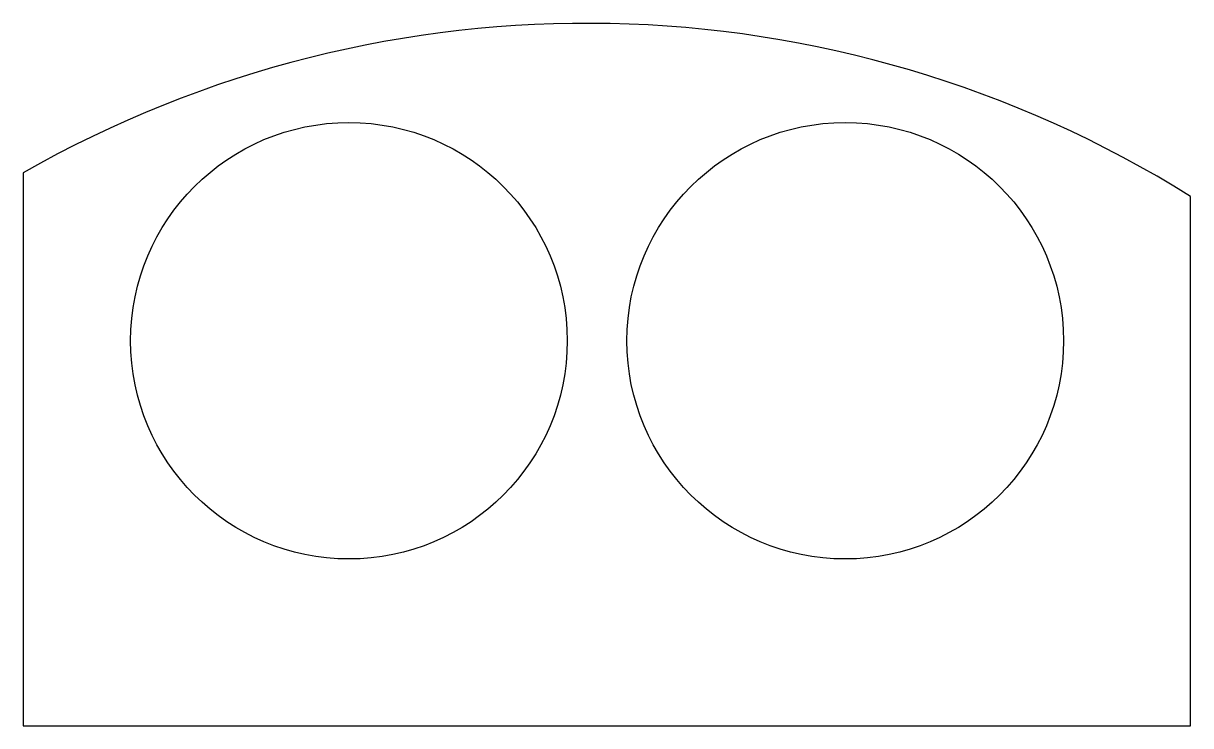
# Model space of a CAD drawing. Header units: inches. Extents: x -5.6 to 6, y -3.5 to 3.5.
import ezdxf

# ---------------------------------------------------------------- set-up
doc = ezdxf.new("R2010")
doc.units = ezdxf.units.IN
doc.layers.get('0').update_dxf_attribs({"linetype": 'CONTINUOUS'})

msp = doc.modelspace()

# ---------------------------------------------------------------- linework, layer by layer
msp.add_lwpolyline([(5.984, 1.766, 0.276025), (-5.591, 2.002), (-5.591, -3.484), (5.984, -3.484)], format="xyb", close=True)
for centre in [(-2.362, 0.335), (2.559, 0.335)]:
    msp.add_circle(centre, 2.165)

doc.saveas('drawing.dxf')
